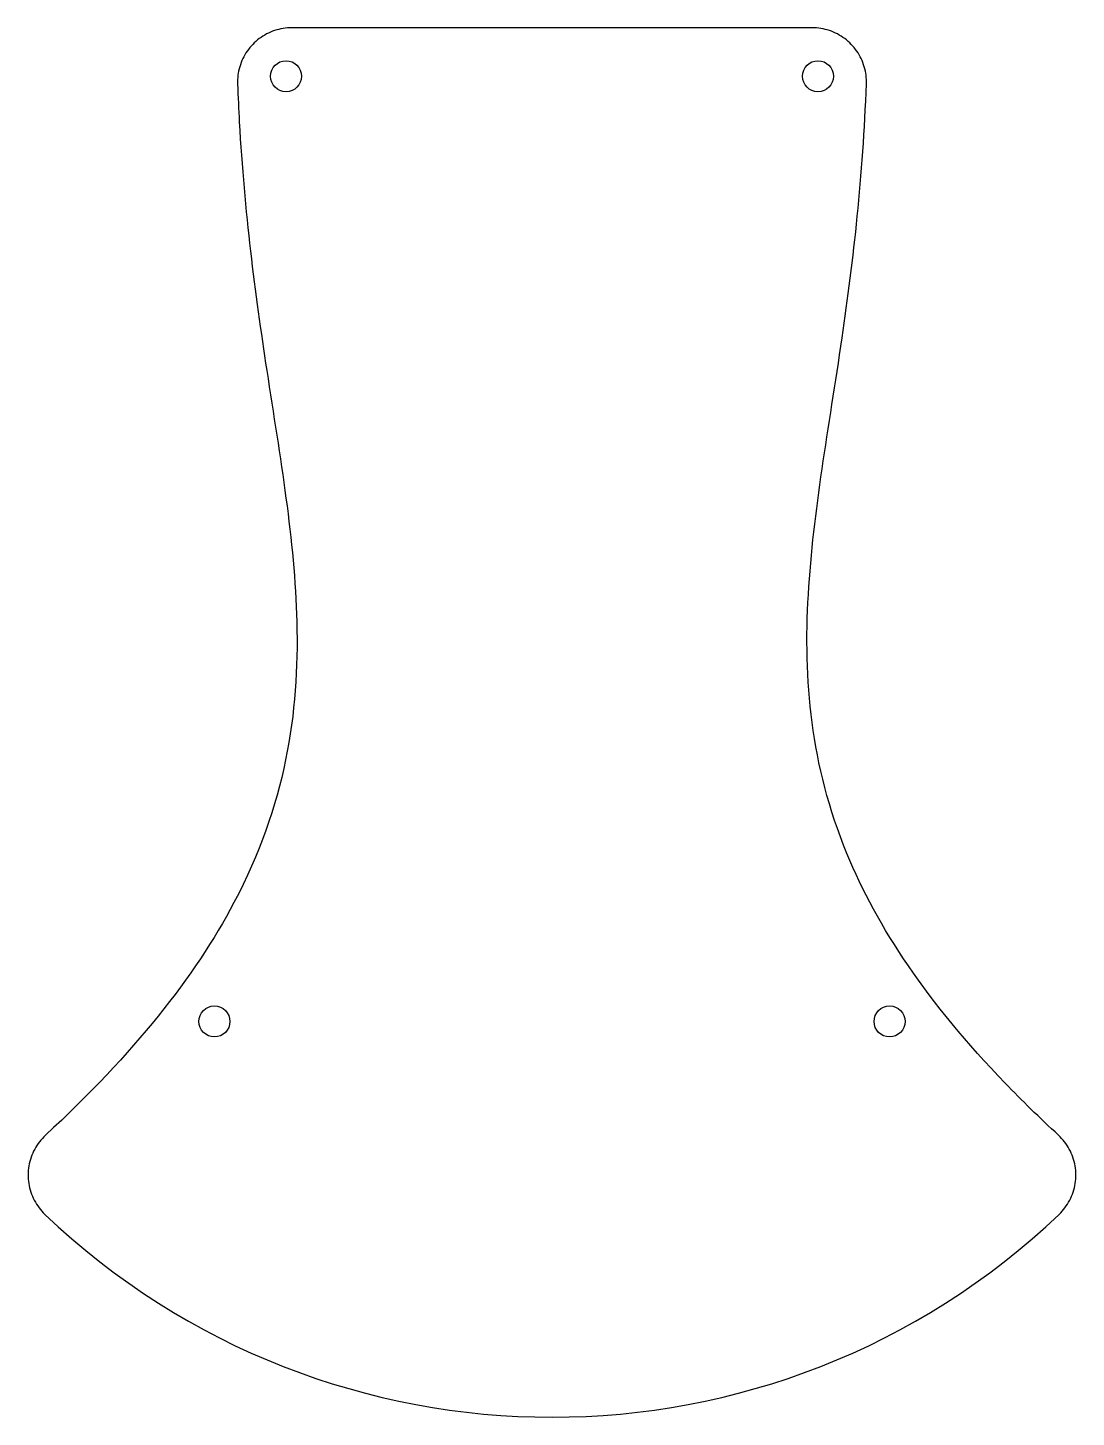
# Model space of a CAD drawing. Header units: millimetres. Extents: x -54 to 54, y -76 to 68.
import ezdxf

# ---------------------------------------------------------------- set-up
doc = ezdxf.new("R2010")
doc.units = ezdxf.units.MM
doc.layers.get('0').update_dxf_attribs({"linetype": 'CONTINUOUS'})

msp = doc.modelspace()

# ---------------------------------------------------------------- linework, layer by layer
msp.add_line((26.86, 67.6), (-26.86, 67.6))
for centre in [(-27.45, 62.6), (27.45, 62.6), (-34.84, -35), (34.84, -35)]:
    msp.add_circle(centre, 1.6)
msp.add_arc((0, 0), 75.86, 226.3776, 313.6224)
for points, knots in [([(-26.86, 67.6), (-27.46, 67.6), (-28.06, 67.5), (-28.63, 67.31), (-29.19, 67.12), (-29.73, 66.84), (-30.21, 66.48), (-30.69, 66.12), (-31.12, 65.68), (-31.46, 65.19), (-31.8, 64.7), (-32.06, 64.15), (-32.23, 63.57), (-32.4, 63), (-32.47, 62.39), (-32.45, 61.8)], [0, 0, 0, 0, 0.2, 0.2, 0.2, 0.4, 0.4, 0.4, 0.6, 0.6, 0.6, 0.8, 0.8, 0.8, 1, 1, 1, 1]), ([(32.45, 61.8), (32.47, 62.39), (32.4, 63), (32.23, 63.57), (32.06, 64.15), (31.8, 64.7), (31.46, 65.19), (31.12, 65.68), (30.69, 66.12), (30.21, 66.48), (29.73, 66.84), (29.19, 67.12), (28.63, 67.31), (28.06, 67.5), (27.46, 67.6), (26.86, 67.6)], [0, 0, 0, 0, 0.2, 0.2, 0.2, 0.4, 0.4, 0.4, 0.6, 0.6, 0.6, 0.8, 0.8, 0.8, 1, 1, 1, 1]), ([(-32.45, 61.8), (-32.4, 60.47), (-32.35, 59.17), (-32.27, 57.88), (-31.76, 48.59), (-30.65, 40.16), (-29.44, 32.22), (-28.06, 23.18), (-26.56, 14.75), (-26.34, 6.26), (-26.09, -3.15), (-27.51, -12.68), (-32.82, -22.72), (-36.86, -30.38), (-43.16, -38.32), (-52.28, -46.75)], [-0.9438497, -0.9438497, -0.9438497, -0.9438497, -0.9160013, -0.9160013, -0.9160013, -0.7152874, -0.7152874, -0.7152874, -0.4867251, -0.4867251, -0.4867251, -0.2336064, -0.2336064, -0.2336064, -0.040648, -0.040648, -0.040648, -0.040648]), ([(52.28, -46.75), (50.32, -44.94), (48.48, -43.15), (46.78, -41.38), (38.78, -33.09), (33.57, -25.26), (30.44, -17.67), (26.66, -8.46), (25.95, 0.33), (26.46, 9.09), (26.96, 17.67), (28.58, 26.27), (29.94, 35.58), (31.12, 43.65), (32.11, 52.28), (32.45, 61.8)], [0.040648, 0.040648, 0.040648, 0.040648, 0.0821153, 0.0821153, 0.0821153, 0.2763966, 0.2763966, 0.2763966, 0.5121452, 0.5121452, 0.5121452, 0.7433213, 0.7433213, 0.7433213, 0.9438497, 0.9438497, 0.9438497, 0.9438497]), ([(-52.28, -46.75), (-52.72, -47.16), (-53.1, -47.65), (-53.39, -48.19), (-53.69, -48.72), (-53.89, -49.31), (-53.99, -49.91), (-54.1, -50.51), (-54.1, -51.13), (-54.01, -51.73), (-53.91, -52.33), (-53.72, -52.92), (-53.43, -53.46), (-53.15, -54), (-52.78, -54.5), (-52.34, -54.92)], [0, 0, 0, 0, 0.2, 0.2, 0.2, 0.4, 0.4, 0.4, 0.6, 0.6, 0.6, 0.8, 0.8, 0.8, 1, 1, 1, 1]), ([(52.34, -54.92), (52.78, -54.5), (53.15, -54), (53.43, -53.46), (53.72, -52.92), (53.91, -52.33), (54.01, -51.73), (54.1, -51.13), (54.1, -50.51), (53.99, -49.91), (53.89, -49.31), (53.69, -48.72), (53.39, -48.19), (53.1, -47.65), (52.72, -47.16), (52.28, -46.75)], [0, 0, 0, 0, 0.2, 0.2, 0.2, 0.4, 0.4, 0.4, 0.6, 0.6, 0.6, 0.8, 0.8, 0.8, 1, 1, 1, 1])]:
    msp.add_open_spline(points, degree=3, knots=knots)

doc.saveas('drawing.dxf')
